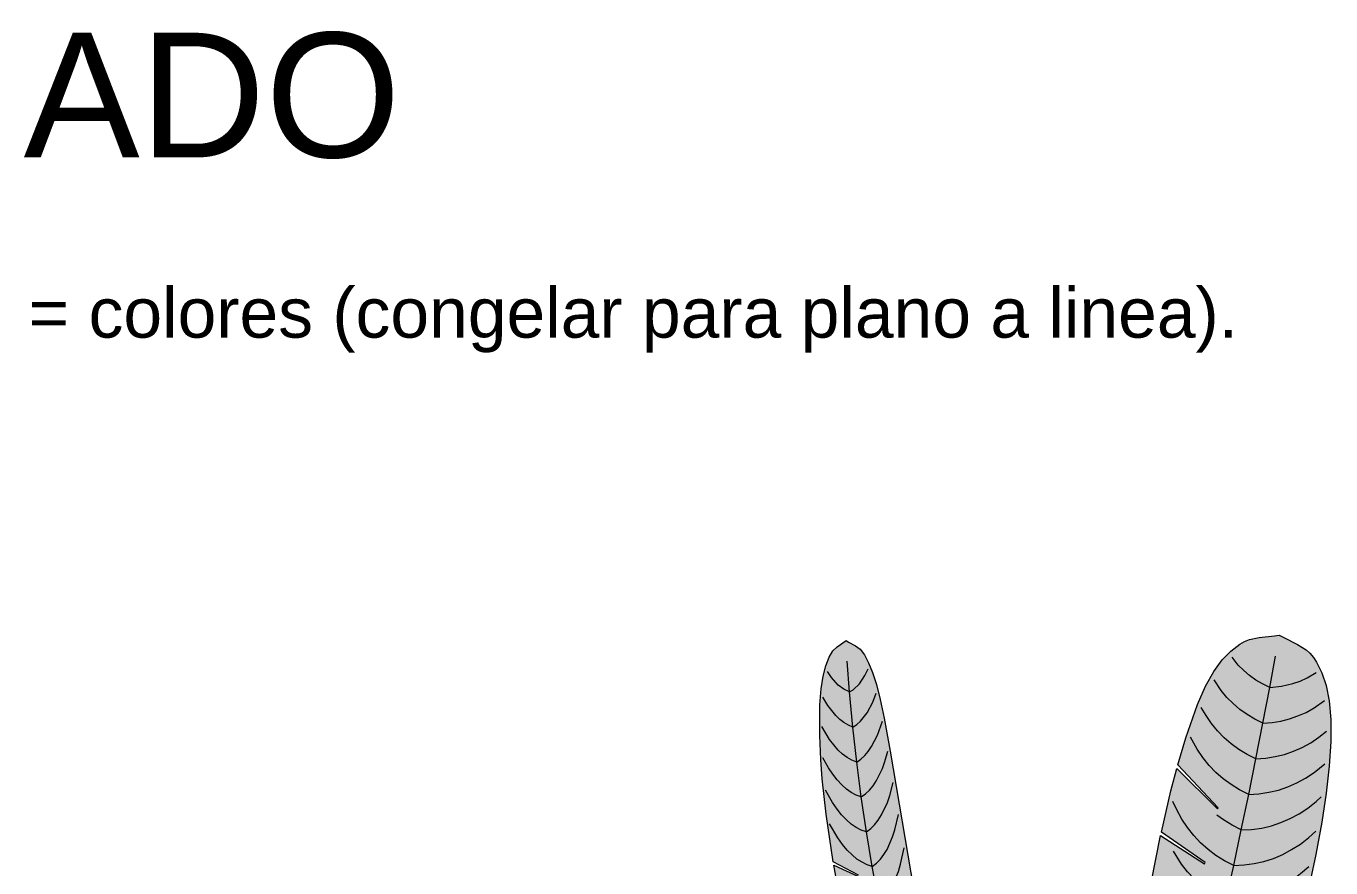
# Model space of a CAD drawing. Header units: metres. Extents: x 0 to 8.79, y -6.64 to 2.65.
# Drawn here: x 5.173 to 6.744, y 1.64 to 2.653 of the extents above; entities that cross this region are included whole.
import ezdxf
from ezdxf.enums import TextEntityAlignment as Align

# ---------------------------------------------------------------- set-up
doc = ezdxf.new("R2010")
doc.units = ezdxf.units.M
for name, color, linetype, lineweight, true_color in [('VEG-HOJAS', 117, 'Continuous', 18, 0x2e5e38), ('VEG-NERVIOS', 115, 'Continuous', 9, 0x528c5c), ('VEG-TEXTO', 47, 'Continuous', 18, 0x464646)]:
    doc.layers.add(name, color=color, linetype=linetype, lineweight=lineweight, true_color=true_color)
doc.layers.add('VEG-RELLENO', color=253, linetype='Continuous', true_color=0x96c896)
doc.styles.add('VEG', font='arial.ttf')

# ---------------------------------------------------------------- blocks, each defined once
blk = doc.blocks.new('VEG_Strelitzia_ALZADO')
at = {"layer": 'VEG-RELLENO', "true_color": 0x528f5a}
h = blk.add_hatch(color=93, dxfattribs=at)
h.dxf.hatch_style = 1
h.paths.add_polyline_path([(0.2389, 1.9199), (0.2607, 1.9087), (0.2711, 1.9022), (0.2757, 1.898), (0.2799, 1.8929), (0.2836, 1.8872), (0.2902, 1.8744), (0.2955, 1.8593), (0.2991, 1.8408), (0.3003, 1.8301), (0.301, 1.812), (0.3008, 1.7919), (0.299, 1.7622), (0.2955, 1.7298), (0.2903, 1.6948), (0.2869, 1.6757), (0.2786, 1.6352), (0.269, 1.5939), (0.2494, 1.5194), (0.2354, 1.4961), (0.2256, 1.4782), (0.23, 1.4741), (0.2258, 1.4733), (0.2239, 1.4749), (0.2227, 1.4727), (0.1624, 1.4611), (0.1624, 1.4595), (0.2227, 1.4687), (0.2313, 1.4596), (0.2297, 1.4551), (0.2191, 1.4657), (0.2034, 1.4328), (0.1536, 1.4215), (0.1536, 1.4199), (0.2016, 1.4287), (0.1832, 1.3862), (0.158, 1.3234), (0.1529, 1.3186), (0.1403, 1.3091), (0.119, 1.2969), (0.1154, 1.2951), (0.1099, 1.2939), (0.1, 1.2953), (0.0907, 1.299), (0.0866, 1.3028), (0.0753, 1.3209), (0.0687, 1.334), (0.0656, 1.3415), (0.063, 1.3496), (0.061, 1.3584), (0.058, 1.3775), (0.056, 1.399), (0.0554, 1.4233), (0.0568, 1.4511), (0.0583, 1.4665), (0.0629, 1.5009), (0.0724, 1.5573), (0.0836, 1.6169), (0.1388, 1.5619), (0.1396, 1.5632), (0.0845, 1.6217), (0.0961, 1.6786), (0.1489, 1.6446), (0.1495, 1.646), (0.097, 1.6825), (0.1084, 1.7326), (0.1155, 1.7595), (0.1646, 1.7108), (0.1653, 1.7121), (0.1166, 1.7636), (0.1263, 1.7964), (0.1405, 1.8365), (0.1502, 1.8585), (0.1551, 1.8679), (0.1651, 1.8835), (0.1753, 1.8955), (0.1806, 1.9005), (0.1915, 1.909), (0.1971, 1.9122), (0.2029, 1.9145), (0.2088, 1.916)])
h.paths.add_polyline_path([(0.234, 1.4704), (0.2346, 1.4699), (0.2335, 1.4665), (0.2298, 1.4698)])
h = blk.add_hatch(color=93, dxfattribs=at)
h.dxf.hatch_style = 1
h.paths.add_polyline_path([(-0.2825, 1.9132), (-0.2684, 1.9052), (-0.2629, 1.8999), (-0.2578, 1.8914), (-0.253, 1.8809), (-0.2483, 1.868), (-0.2437, 1.8518), (-0.2344, 1.8074), (-0.201, 1.6123), (-0.1904, 1.5571), (-0.1679, 1.4471), (-0.1597, 1.3986), (-0.1556, 1.3614), (-0.1553, 1.3396), (-0.1563, 1.3281), (-0.1588, 1.3123), (-0.1602, 1.3092), (-0.1643, 1.3066), (-0.1692, 1.3062), (-0.1722, 1.3078), (-0.184, 1.3189), (-0.196, 1.3329), (-0.2046, 1.3458), (-0.2135, 1.3614), (-0.2227, 1.3797), (-0.2323, 1.4011), (-0.2398, 1.4199), (-0.2473, 1.441), (-0.2577, 1.4738), (-0.2654, 1.5009), (-0.2728, 1.5288), (-0.2818, 1.5663), (-0.2941, 1.6254), (-0.2973, 1.6431), (-0.2676, 1.6292), (-0.2677, 1.6308), (-0.298, 1.647), (-0.3067, 1.7044), (-0.3112, 1.7468), (-0.313, 1.7703), (-0.3143, 1.7991), (-0.314, 1.8358), (-0.3125, 1.855), (-0.3101, 1.8704), (-0.3069, 1.8829), (-0.3031, 1.8933), (-0.301, 1.8976), (-0.2961, 1.9035)])
at = {"layer": 'VEG-HOJAS'}
for points in [[(0.0845, 1.6217), (0.0961, 1.6786), (0.1489, 1.6446), (0.1495, 1.646), (0.097, 1.6825), (0.1084, 1.7326), (0.1155, 1.7595), (0.1646, 1.7108), (0.1653, 1.7121), (0.1166, 1.7636), (0.1263, 1.7964), (0.1405, 1.8365), (0.1502, 1.8585), (0.1601, 1.8762), (0.1702, 1.8899), (0.1806, 1.9005), (0.1915, 1.909), (0.1971, 1.9122), (0.2029, 1.9145), (0.2148, 1.9169), (0.233, 1.9188), (0.2389, 1.9199), (0.2442, 1.9168), (0.2607, 1.9087), (0.2711, 1.9022), (0.2757, 1.898), (0.2799, 1.8929), (0.2836, 1.8872), (0.2902, 1.8744), (0.2955, 1.8593), (0.2991, 1.8408), (0.3009, 1.8183), (0.3008, 1.7919), (0.299, 1.7622), (0.2955, 1.7298), (0.2903, 1.6948), (0.283, 1.6557), (0.2739, 1.6145)], [(-0.2941, 1.6254), (-0.2973, 1.6431), (-0.2676, 1.6292)], [(-0.2677, 1.6308), (-0.298, 1.647), (-0.3067, 1.7044), (-0.3112, 1.7468), (-0.313, 1.7703), (-0.3143, 1.7991), (-0.314, 1.8358), (-0.3125, 1.855), (-0.3101, 1.8704), (-0.3069, 1.8829), (-0.3031, 1.8933), (-0.2986, 1.9009), (-0.2934, 1.9056), (-0.2825, 1.9132), (-0.2797, 1.9113), (-0.2712, 1.9069), (-0.2656, 1.9029), (-0.2603, 1.896), (-0.2554, 1.8864), (-0.2506, 1.8748), (-0.246, 1.8603), (-0.2414, 1.8422), (-0.2368, 1.8199), (-0.2295, 1.7801), (-0.201, 1.6123)]]:
    blk.add_lwpolyline(points, dxfattribs=at)
at = {"layer": 'VEG-NERVIOS'}
for points in [[(-0.2783, 1.8514), (-0.2811, 1.8885)], [(0.2274, 1.8569), (0.2188, 1.8611), (0.2107, 1.8658), (0.2031, 1.8712), (0.1961, 1.8771), (0.1895, 1.8837), (0.182, 1.8932)], [(0.2274, 1.8569), (0.2344, 1.8947)], [(-0.2783, 1.8514), (-0.2852, 1.8548), (-0.2919, 1.8596), (-0.3001, 1.8687), (-0.3051, 1.8761)], [(-0.2783, 1.8514), (-0.2742, 1.8541), (-0.2666, 1.8614), (-0.2599, 1.8712), (-0.256, 1.8792)], [(0.2274, 1.8569), (0.2417, 1.8584), (0.2554, 1.8615), (0.2641, 1.8646), (0.2726, 1.8685), (0.2831, 1.8747)], [(0.2192, 1.814), (0.2094, 1.8188), (0.2001, 1.8243), (0.1914, 1.8305), (0.1834, 1.8374), (0.1759, 1.8449), (0.1691, 1.8532), (0.1606, 1.866)], [(0.2192, 1.814), (0.2274, 1.8569)], [(-0.2744, 1.8092), (-0.2798, 1.8114), (-0.2851, 1.8145), (-0.2902, 1.8183), (-0.2951, 1.8231), (-0.3045, 1.835), (-0.3105, 1.8453)], [(-0.2744, 1.8092), (-0.2783, 1.8514)], [(-0.2744, 1.8092), (-0.2697, 1.8124), (-0.2653, 1.8163), (-0.2573, 1.8262), (-0.2504, 1.8391), (-0.2462, 1.85)], [(0.2192, 1.814), (0.2302, 1.8148), (0.2409, 1.8164), (0.2513, 1.819), (0.2614, 1.8225), (0.2712, 1.8269), (0.2807, 1.8322), (0.2933, 1.8412)], [(0.2108, 1.7711), (0.2003, 1.7763), (0.1904, 1.7822), (0.1811, 1.7889), (0.1726, 1.7963), (0.1646, 1.8045), (0.1573, 1.8134), (0.1507, 1.823), (0.145, 1.8329)], [(-0.2698, 1.7671), (-0.2756, 1.7694), (-0.2813, 1.7725), (-0.2868, 1.7766), (-0.2921, 1.7815), (-0.3024, 1.7941), (-0.3117, 1.8099)], [(-0.2698, 1.7671), (-0.2744, 1.8092)], [(-0.2698, 1.7671), (-0.2648, 1.7706), (-0.2601, 1.7748), (-0.2558, 1.7799), (-0.2518, 1.7857), (-0.2446, 1.7995), (-0.2388, 1.8161)], [(0.2108, 1.7711), (0.2192, 1.814)], [(0.2021, 1.7282), (0.1912, 1.7336), (0.181, 1.7399), (0.1715, 1.7469), (0.1626, 1.7546), (0.1544, 1.7631), (0.1469, 1.7724), (0.1401, 1.7824), (0.1322, 1.7969)], [(0.2108, 1.7711), (0.2226, 1.7718), (0.2341, 1.7736), (0.2452, 1.7763), (0.256, 1.78), (0.2665, 1.7846), (0.2767, 1.7902), (0.2866, 1.7969), (0.2956, 1.8041)], [(-0.2643, 1.7251), (-0.2592, 1.7288), (-0.2545, 1.7333), (-0.25, 1.7386), (-0.246, 1.7447), (-0.2388, 1.7592), (-0.2358, 1.7677), (-0.2322, 1.78)], [(-0.2643, 1.7251), (-0.2704, 1.7273), (-0.2763, 1.7305), (-0.2821, 1.7346), (-0.2878, 1.7396), (-0.2933, 1.7456), (-0.2987, 1.7525), (-0.3039, 1.7603), (-0.3104, 1.7722)], [(-0.2643, 1.7251), (-0.2698, 1.7671)], [(0.2021, 1.7282), (0.2108, 1.7711)], [(0.2021, 1.7282), (0.2144, 1.7289), (0.2263, 1.7307), (0.2379, 1.7334), (0.2491, 1.7372), (0.26, 1.7419), (0.2706, 1.7477), (0.2809, 1.7545), (0.2938, 1.7651)], [(-0.2581, 1.6832), (-0.2643, 1.6853), (-0.2703, 1.6884), (-0.2763, 1.6925), (-0.2822, 1.6975), (-0.2879, 1.7034), (-0.2934, 1.7103), (-0.2989, 1.7182), (-0.3073, 1.7331)], [(-0.2581, 1.6832), (-0.2529, 1.687), (-0.2482, 1.6917), (-0.2438, 1.6972), (-0.2398, 1.7034), (-0.2329, 1.7183), (-0.2299, 1.7269), (-0.2258, 1.7426)], [(0.1932, 1.6854), (0.2021, 1.7282)], [(-0.2581, 1.6832), (-0.2643, 1.7251)], [(0.184, 1.6426), (0.173, 1.6483), (0.1627, 1.6547), (0.1531, 1.6619), (0.1442, 1.6699), (0.136, 1.6787), (0.1285, 1.6882), (0.1216, 1.6984), (0.1155, 1.7095), (0.1108, 1.7195)], [(0.1932, 1.6854), (0.2056, 1.686), (0.2177, 1.6877), (0.2295, 1.6905), (0.2409, 1.6942), (0.252, 1.699), (0.2628, 1.7048), (0.2733, 1.7116), (0.2834, 1.7195), (0.2895, 1.7251)], [(-0.251, 1.6414), (-0.246, 1.6454), (-0.2413, 1.6501), (-0.2371, 1.6557), (-0.2332, 1.662), (-0.2265, 1.677), (-0.2237, 1.6857), (-0.2194, 1.7038)], [(0.1932, 1.6854), (0.1822, 1.691), (0.1718, 1.6974), (0.1639, 1.7032)], [(-0.251, 1.6414), (-0.2573, 1.6434), (-0.2634, 1.6464), (-0.2695, 1.6504), (-0.2754, 1.6553), (-0.2812, 1.6611), (-0.2869, 1.6679), (-0.2925, 1.6757), (-0.3025, 1.6927)], [(-0.251, 1.6414), (-0.2581, 1.6832)], [(0.184, 1.6426), (0.1932, 1.6854)], [(0.184, 1.6426), (0.1965, 1.6432), (0.2086, 1.6448), (0.2204, 1.6475), (0.2319, 1.6512), (0.243, 1.6559), (0.2538, 1.6617), (0.2643, 1.6684), (0.2745, 1.6763), (0.2829, 1.6839)], [(-0.2432, 1.5998), (-0.2383, 1.6038), (-0.2337, 1.6086), (-0.2296, 1.6142), (-0.2259, 1.6205), (-0.2195, 1.6355), (-0.2169, 1.6442), (-0.2127, 1.6638)], [(0.1746, 1.5999), (0.164, 1.6054), (0.1541, 1.6117), (0.1449, 1.6187), (0.1363, 1.6265), (0.1284, 1.635), (0.1212, 1.6442), (0.1115, 1.6599)], [(-0.2432, 1.5998), (-0.251, 1.6414)], [(0.1746, 1.5999), (0.184, 1.6426)], [(0.1746, 1.5999), (0.187, 1.6004), (0.199, 1.602), (0.2048, 1.6033), (0.2107, 1.6045), (0.2221, 1.6081), (0.2332, 1.6127), (0.2439, 1.6184), (0.2544, 1.6251), (0.2645, 1.6328), (0.2743, 1.6415)]]:
    blk.add_lwpolyline(points, dxfattribs=at)

msp = doc.modelspace()

# ---------------------------------------------------------------- block references
msp.add_blockref('VEG_Strelitzia_ALZADO', (6.4426, 0))

# ---------------------------------------------------------------- texts
at = {"layer": 'VEG-TEXTO', "style": 'VEG'}
for s, height, p in [('PLANTAS DE INTERIOR  -  bloques en PLANTA y ALZADO', 0.15, (0, 2.4498)), ('Punto base: centro de la maceta (planta) / base de la maceta a cota 0 (alzado); pothos colgante: gancho del techo.   Capa VEG-RELLENO = colores (congelar para plano a linea).', 0.06, (0, 2.2598))]:
    msp.add_text(s, height=height, dxfattribs=at).set_placement(p, align=Align.BOTTOM_LEFT)

doc.saveas('drawing.dxf')
